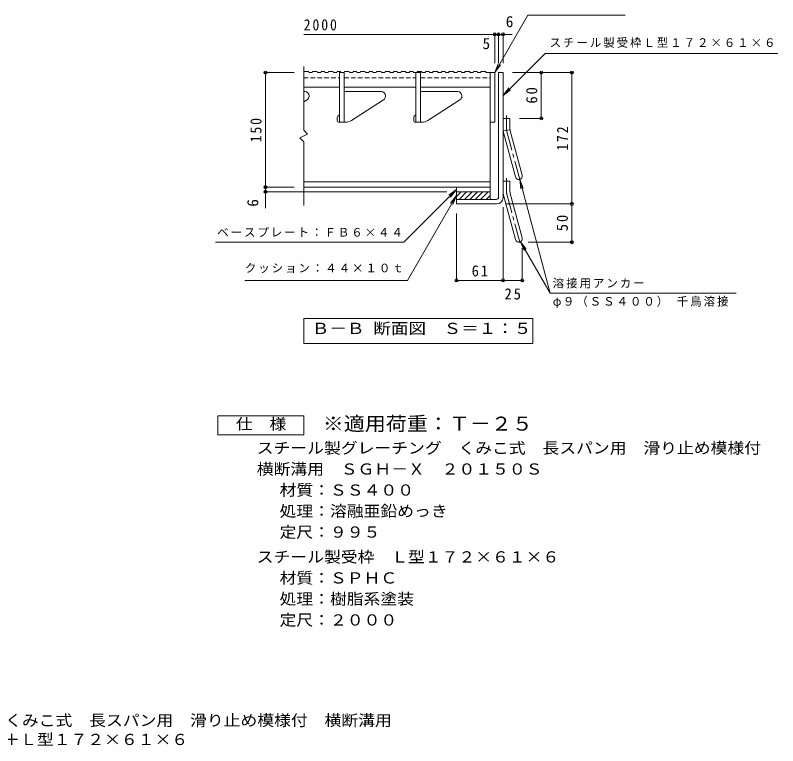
# Model space of a CAD drawing. Units: millimetres on the paper, enlarged 10 times, with parts at other scales. Extents: x -1867 to 2125, y -1939 to 1826.
# Drawn here: x 129 to 2125, y -1939 to -27 of the extents above; entities that cross this region are included whole.
import ezdxf
from ezdxf.enums import TextEntityAlignment as Align

# ---------------------------------------------------------------- set-up
doc = ezdxf.new("R2010")
doc.units = ezdxf.units.MM
doc.header["$LTSCALE"] = 10
doc.header["$PDMODE"] = 32
doc.header["$PDSIZE"] = 8
doc.linetypes.add('CHAIN1', pattern=[8, 5, -1, 1, -1])
doc.linetypes.add('DASHED1', pattern=[1.8, 1.2, -0.6])
for name, color, linetype, lineweight in [('B-1', 2, 'Continuous', 9), ('B-2', 3, 'Continuous', 9), ('B-4', 7, 'Continuous', 9), ('B-A', 3, 'Continuous', 9), ('F-4_F-4ﾚｲﾔ', 2, 'Continuous', 9)]:
    doc.layers.add(name, color=color, linetype=linetype, lineweight=lineweight)
doc.layers.add('B-5', color=7, linetype='Continuous')
doc.layers.add('F-5_F-5ﾚｲﾔ', color=2, linetype='Continuous')
doc.styles.add('ＭＳ ゴシック', font='')
doc.styles.get('ＭＳ ゴシック').set_extended_font_data('MS Gothic')

msp = doc.modelspace()

# ---------------------------------------------------------------- linework, layer by layer
at = {"layer": 'B-1'}
for p, q in [((1394.07, -177.38), (1406.07, -177.38)), ((1394.07, -504.38), (1394.07, -177.38)), ((1406.07, -504.38), (1406.07, -177.38)), ((1406.07, -297.38), (1424.07, -297.38)), ((1424.07, -325.01), (1424.07, -297.38)), ((1406.07, -329.75), (1424.07, -327.38)), ((1407.3, -334.33), (1438.48, -450.71)), ((1424.69, -329.67), (1455.87, -446.05)), ((1406.07, -461.38), (1424.07, -461.38)), ((1424.07, -489.01), (1424.07, -461.38)), ((1284.07, -489.38), (1284.07, -521.38)), ((1284.07, -489.38), (1372.07, -489.38)), ((1284.07, -501.87), (1296.56, -489.38)), ((1290.7, -509.38), (1310.7, -489.38)), ((1304.84, -509.38), (1324.84, -489.38)), ((1318.98, -509.38), (1338.98, -489.38)), ((1333.13, -509.38), (1353.13, -489.38)), ((1347.27, -509.38), (1367.27, -489.38)), ((1361.41, -509.38), (1372.07, -498.72)), ((1372.07, -489.38), (1372.07, -509.38)), ((1407.3, -498.33), (1438.48, -614.71)), ((1424.69, -493.67), (1455.87, -610.05)), ((1389.07, -509.38), (1284.07, -509.38)), ((1389.07, -521.38), (1284.07, -521.38))]:
    msp.add_line(p, q, dxfattribs=at)
at = {"layer": 'B-1', "linetype": 'CHAIN1'}
for p, q in [((1415.07, -325.01), (1415.07, -289.77)), ((1415.99, -332), (1450.92, -462.34)), ((1415.07, -489.01), (1415.07, -453.77)), ((1415.99, -496), (1450.92, -626.33))]:
    msp.add_line(p, q, dxfattribs=at)
at = {"layer": 'B-1'}
for centre, radius, start, end in [((1442.07, -325.01), 36, 180, 195), ((1442.07, -325.01), 18, 180, 195.00002), ((1447.18, -448.38), 9, 195.00014, 14.99991), ((1442.07, -489.01), 36, 180, 195), ((1442.07, -489.01), 18, 180, 195.00002), ((1389.07, -504.38), 5, 270, 0), ((1389.07, -504.38), 17, 270, 0), ((1447.18, -612.38), 9, 195.00014, 14.99991)]:
    msp.add_arc(centre, radius, start, end, dxfattribs=at)
at = {"layer": 'B-1', "linetype": 'CHAIN1'}
for centre in [(1442.07, -325.01), (1442.07, -489.01)]:
    msp.add_arc(centre, 27, 180, 194.99995, dxfattribs=at)
at = {"layer": 'B-2'}
for p, q in [((884.07, -161.38), (884.07, -328.38)), ((978.07, -177.38), (978.07, -307.38)), ((990.07, -177.38), (990.07, -307.38)), ((1178.07, -177.38), (1178.07, -307.38)), ((1190.07, -177.38), (1190.07, -307.38)), ((1372.07, -177.38), (1372.07, -489.38)), ((1384.07, -177.38), (1384.07, -307.38)), ((884.07, -215.38), (978.07, -215.38)), ((990.07, -215.38), (1178.07, -215.38)), ((1190.07, -215.38), (1372.07, -215.38)), ((887.47, -227.38), (884.07, -227.38)), ((898.07, -239.61), (898.07, -237.98)), ((1087.47, -227.38), (990.07, -227.38)), ((1098.07, -239.61), (1098.07, -237.98)), ((1287.47, -227.38), (1190.07, -227.38)), ((1298.07, -239.61), (1298.07, -237.98)), ((893.23, -248.52), (884.07, -254.42)), ((1093.23, -248.52), (1009.5, -302.58)), ((1293.22, -248.52), (1209.5, -302.58)), ((972.07, -295.45), (972.07, -302.38)), ((976.61, -288.85), (973.54, -291.92)), ((1172.07, -295.45), (1172.07, -302.38)), ((1176.61, -288.85), (1173.54, -291.92)), ((977.07, -307.38), (993.23, -307.38)), ((1177.07, -307.38), (1193.23, -307.38)), ((1372.07, -307.38), (1384.07, -307.38)), ((884.07, -358.38), (884.07, -525.38)), ((884.07, -463.38), (1372.07, -463.38)), ((884.07, -477.38), (1372.07, -477.38)), ((1284.07, -477.38), (1284.07, -489.38))]:
    msp.add_line(p, q, dxfattribs=at)
at = {"layer": 'B-2', "linetype": 'DASHED1'}
for p, q in [((884.07, -191.38), (978.07, -191.38)), ((990.07, -191.38), (1178.07, -191.38)), ((1190.07, -191.38), (1372.07, -191.38))]:
    msp.add_line(p, q, dxfattribs=at)
at = {"layer": 'B-2'}
msp.add_lwpolyline([(884.07, -328.38), (894.07, -338.38), (874.07, -348.38), (884.07, -358.38)], dxfattribs=at)
for centre, radius, start, end in [((887.47, -237.98), 10.6, 0, 90), ((1087.47, -237.98), 10.6, 0, 90), ((1287.47, -237.98), 10.6, 0, 90), ((887.47, -239.61), 10.6, 302.85582, 0), ((1087.47, -239.61), 10.6, 302.85582, 0), ((1287.47, -239.61), 10.6, 302.85582, 0), ((977.07, -295.45), 5, 135, 180), ((973.07, -285.31), 5, 315, 0), ((1177.07, -295.45), 5, 135, 180), ((1173.07, -285.31), 5, 315, 0), ((977.07, -302.38), 5, 180, 270), ((993.23, -277.38), 30, 270, 302.85574), ((1177.07, -302.38), 5, 180, 270), ((1193.23, -277.38), 30, 270, 302.85574)]:
    msp.add_arc(centre, radius, start, end, dxfattribs=at)
at = {"layer": 'B-4'}
for p, q in [((884.07, -77.38), (1429.52, -77.38)), ((1384.07, -152.38), (1384.07, -74.38)), ((1394.07, -152.38), (1394.07, -74.38)), ((1406.07, -152.38), (1406.07, -74.38)), ((1406.07, -237.38), (1516.07, -127.38)), ((1516.07, -127.38), (2125.16, -127.38)), ((1384.07, -177.38), (1393.64, -154.29)), ((1384.07, -177.38), (1399.29, -157.55)), ((859.07, -177.38), (781.07, -177.38)), ((784.07, -532.21), (784.07, -177.38)), ((1431.07, -177.38), (1589.07, -177.38)), ((1506.07, -177.38), (1506.07, -297.38)), ((1586.07, -177.38), (1586.07, -621.38)), ((1406.07, -237.38), (1421.29, -217.55)), ((1406.07, -237.38), (1425.91, -222.16)), ((1449.07, -297.38), (1509.07, -297.38)), ((1449.51, -457.08), (1459.07, -480.17)), ((1449.51, -457.08), (1452.77, -481.86)), ((859.07, -477.38), (781.07, -477.38)), ((1259.07, -489.38), (781.07, -489.38)), ((1284.07, -483.38), (1264.24, -498.6)), ((1284.07, -483.38), (1268.86, -503.22)), ((1284.07, -499.38), (1155.9, -721.38)), ((1284.07, -499.38), (1268.86, -519.22)), ((1284.07, -499.38), (1274.51, -522.48)), ((1406.07, -529.38), (1406.07, -724.38)), ((1414.07, -521.38), (1589.07, -521.38)), ((1284.07, -546.38), (1284.07, -724.38)), ((1451.68, -620.18), (1466.9, -640.01)), ((1451.68, -620.18), (1461.25, -643.27)), ((1451.68, -620.18), (1529.18, -754.41)), ((1456.18, -637.38), (1456.18, -724.38)), ((1472.18, -621.38), (1589.07, -621.38)), ((1155.9, -721.38), (729.99, -721.38)), ((1284.07, -721.38), (1456.18, -721.38))]:
    msp.add_line(p, q, dxfattribs=at)
at = {"layer": 'B-4', "color": 2}
for q in [(1484.07, -821.38), (884.07, -886.38)]:
    msp.add_line((1484.07, -886.38), q, dxfattribs=at)
at = {"layer": 'B-4'}
for points in [[(1384.07, -177.38), (1470.68, -27.38), (1725.37, -27.38)], [(1449.51, -457.08), (1529.18, -754.41), (2016.44, -754.41)], [(1284.07, -483.38), (1146.07, -621.38), (653.62, -621.38)]]:
    msp.add_lwpolyline(points, dxfattribs=at)
at = {"layer": 'B-4', "color": 2}
msp.add_lwpolyline([(884.07, -886.38), (884.07, -821.38), (1484.07, -821.38)], dxfattribs=at)
at = {"layer": 'B-4'}
for p in [(1384.07, -77.38), (1394.07, -77.38), (1406.07, -77.38), (784.07, -177.38), (1506.07, -177.38), (1586.07, -177.38), (1506.07, -297.38), (784.07, -477.38), (784.07, -489.38), (1586.07, -521.38), (1586.07, -621.38), (1284.07, -721.38), (1406.07, -721.38), (1456.18, -721.38)]:
    msp.add_point(p, dxfattribs=at)
at = {"layer": 'B-A'}
for p, q in [((884.56, -174.38), (884.07, -175.8)), ((884.56, -174.38), (896.56, -174.38)), ((896.56, -174.38), (897.59, -177.38)), ((897.59, -177.38), (906.09, -177.38)), ((907.12, -174.38), (906.09, -177.38)), ((907.12, -174.38), (919.12, -174.38)), ((919.12, -174.38), (920.15, -177.38)), ((920.15, -177.38), (928.65, -177.38)), ((929.68, -174.38), (928.65, -177.38)), ((929.68, -174.38), (938.68, -174.38)), ((938.68, -174.38), (939.71, -177.38)), ((939.71, -177.38), (947.96, -177.38)), ((948.99, -174.38), (947.96, -177.38)), ((948.99, -174.38), (960.99, -174.38)), ((960.99, -174.38), (962.02, -177.38)), ((962.02, -177.38), (970.52, -177.38)), ((971.55, -174.38), (970.52, -177.38)), ((971.55, -174.38), (980.55, -174.38)), ((978.07, -177.38), (989.83, -177.38)), ((980.55, -174.38), (981.58, -177.38)), ((990.86, -174.38), (989.83, -177.38)), ((990.86, -174.38), (1002.86, -174.38)), ((1002.86, -174.38), (1003.89, -177.38)), ((1003.89, -177.38), (1012.39, -177.38)), ((1013.42, -174.38), (1012.39, -177.38)), ((1013.42, -174.38), (1022.42, -174.38)), ((1022.42, -174.38), (1023.45, -177.38)), ((1023.45, -177.38), (1031.7, -177.38)), ((1032.73, -174.38), (1031.7, -177.38)), ((1032.73, -174.38), (1044.73, -174.38)), ((1044.73, -174.38), (1045.76, -177.38)), ((1045.76, -177.38), (1054.26, -177.38)), ((1055.29, -174.38), (1054.26, -177.38)), ((1055.29, -174.38), (1064.29, -174.38)), ((1064.29, -174.38), (1065.32, -177.38)), ((1065.32, -177.38), (1073.57, -177.38)), ((1074.6, -174.38), (1073.57, -177.38)), ((1074.6, -174.38), (1086.6, -174.38)), ((1086.6, -174.38), (1087.63, -177.38)), ((1087.63, -177.38), (1096.13, -177.38)), ((1097.16, -174.38), (1096.13, -177.38)), ((1097.16, -174.38), (1109.16, -174.38)), ((1109.16, -174.38), (1110.19, -177.38)), ((1110.19, -177.38), (1118.69, -177.38)), ((1119.72, -174.38), (1118.69, -177.38)), ((1119.72, -174.38), (1128.72, -174.38)), ((1128.72, -174.38), (1129.75, -177.38)), ((1129.75, -177.38), (1138, -177.38)), ((1139.03, -174.38), (1138, -177.38)), ((1139.03, -174.38), (1151.03, -174.38)), ((1151.03, -174.38), (1152.06, -177.38)), ((1152.06, -177.38), (1160.56, -177.38)), ((1161.59, -174.38), (1160.56, -177.38)), ((1161.59, -174.38), (1170.59, -174.38)), ((1170.59, -174.38), (1171.62, -177.38)), ((1171.62, -177.38), (1190.07, -177.38)), ((1180.89, -174.38), (1179.86, -177.38)), ((1180.89, -174.38), (1192.89, -174.38)), ((1192.89, -174.38), (1193.93, -177.38)), ((1193.93, -177.38), (1202.42, -177.38)), ((1203.46, -174.38), (1202.42, -177.38)), ((1203.46, -174.38), (1212.46, -174.38)), ((1212.46, -174.38), (1213.49, -177.38)), ((1213.49, -177.38), (1221.73, -177.38)), ((1222.76, -174.38), (1221.73, -177.38)), ((1222.76, -174.38), (1234.76, -174.38)), ((1234.76, -174.38), (1235.79, -177.38)), ((1235.79, -177.38), (1244.29, -177.38)), ((1245.32, -174.38), (1244.29, -177.38)), ((1245.32, -174.38), (1254.32, -174.38)), ((1254.32, -174.38), (1255.35, -177.38)), ((1255.35, -177.38), (1263.6, -177.38)), ((1264.63, -174.38), (1263.6, -177.38)), ((1264.63, -174.38), (1276.63, -174.38)), ((1276.63, -174.38), (1277.66, -177.38)), ((1277.66, -177.38), (1286.16, -177.38)), ((1287.19, -174.38), (1286.16, -177.38)), ((1287.19, -174.38), (1296.19, -174.38)), ((1296.19, -174.38), (1297.22, -177.38)), ((1297.22, -177.38), (1305.47, -177.38)), ((1306.5, -174.38), (1305.47, -177.38)), ((1306.5, -174.38), (1318.5, -174.38)), ((1318.5, -174.38), (1319.53, -177.38)), ((1319.53, -177.38), (1328.03, -177.38)), ((1329.06, -174.38), (1328.03, -177.38)), ((1329.06, -174.38), (1338.06, -174.38)), ((1338.06, -174.38), (1339.09, -177.38)), ((1339.09, -177.38), (1347.34, -177.38)), ((1348.37, -174.38), (1347.34, -177.38)), ((1348.37, -174.38), (1360.37, -174.38)), ((1360.37, -174.38), (1361.4, -177.38)), ((1361.4, -177.38), (1384.07, -177.38))]:
    msp.add_line(p, q, dxfattribs=at)
at = {"layer": 'F-4_F-4ﾚｲﾔ'}
msp.add_lwpolyline([(659.07, -1125.61), (659.07, -1075.61), (884.07, -1075.61), (884.07, -1125.61)], close=True, dxfattribs=at)

# ---------------------------------------------------------------- texts
at = {"layer": 'B-4', "color": 2, "style": 'ＭＳ ゴシック'}
for s, p in [('6', (1413, -67.38)), ('5', (1352.26, -124.72))]:
    msp.add_text(s, height=29.33, dxfattribs=at).set_placement(p, align=Align.BOTTOM_LEFT)
msp.add_text('6', height=29.33, rotation=90, dxfattribs=at).set_placement((774.07, -528.49), align=Align.BOTTOM_LEFT)
at = {"layer": 'B-4', "color": 2, "style": 'ＭＳ ゴシック', "width": 1.15}
msp.add_text('Ｂ－Ｂ 断面図\u3000Ｓ＝１：５', height=29.33, dxfattribs=at).set_placement((905.32, -870.41), align=Align.BOTTOM_LEFT)
at = {"layer": 'B-4', "color": 2, "char_height": 29.33, "attachment_point": 7, "style": 'ＭＳ ゴシック'}
for s, insert in [('\\T1.28;\\W0.9;2000', (884.07, -67.38)), ('\\T1.27;\\W0.95;61', (1323.82, -711.38)), ('\\T1.27;\\W0.95;25', (1409.88, -771.76))]:
    msp.add_mtext(s, dxfattribs=dict(at, insert=insert))
at = {"layer": 'B-4', "color": 2, "char_height": 29.33, "attachment_point": 7, "rotation": 90, "style": 'ＭＳ ゴシック'}
for s, insert in [('\\T1.27;\\W0.95;60', (1496.07, -258.63)), ('\\T1.27;\\W0.9;150', (774.07, -359.88)), ('\\T1.27;\\W0.9;172', (1576.07, -381.88)), ('\\T1.27;\\W0.95;50', (1576.07, -592.63))]:
    msp.add_mtext(s, dxfattribs=dict(at, insert=insert))
at = {"layer": 'B-4', "char_height": 21.99, "attachment_point": 7, "style": 'ＭＳ ゴシック'}
for s, insert in [('\\T1.17;ベースプレート：ＦＢ６×４４', (657.64, -607.72)), ('\\T1.17;クッション：４４×１０ｔ', (729.99, -702.48)), ('\\T1.17;溶接用アンカー', (1536.08, -742.43)), ('\\T1.17;φ９（ＳＳ４００）\\~千鳥溶接', (1536.08, -793.43))]:
    msp.add_mtext(s, dxfattribs=dict(at, insert=insert))
at = {"layer": 'B-5', "insert": (1527.86, -112.71), "char_height": 21.99, "attachment_point": 7, "style": 'ＭＳ ゴシック'}
msp.add_mtext('\\T1.17;スチール製受枠Ｌ型１７２×６１×６', dxfattribs=at)
at = {"layer": 'F-4_F-4ﾚｲﾔ', "style": 'ＭＳ ゴシック', "width": 1.1}
for s, p in [('仕\u3000様', (706.58, -1120.61)), ('材質：ＳＳ４００', (820.88, -1293.53)), ('処理：溶融亜鉛めっき', (820.88, -1348.53)), ('定尺：９９５', (820.88, -1403.53)), ('材質：ＳＰＨＣ', (820.88, -1523.53)), ('処理：樹脂系塗装', (820.88, -1578.53)), ('定尺：２０００', (820.88, -1633.53))]:
    msp.add_text(s, height=29.33, dxfattribs=at).set_placement(p, align=Align.BOTTOM_LEFT)
at = {"layer": 'F-5_F-5ﾚｲﾔ', "color": 3, "style": 'ＭＳ ゴシック', "width": 1.1}
msp.add_text('※適用荷重：Ｔ－２５', height=36.66, dxfattribs=at).set_placement((934.07, -1125.61), align=Align.BOTTOM_LEFT)
at = {"layer": 'F-5_F-5ﾚｲﾔ', "style": 'ＭＳ ゴシック', "width": 1.1}
for s, p in [('スチール製グレーチング\u3000くみこ式\u3000長スパン用\u3000滑り止め模様付', (761.17, -1183.53)), ('横断溝用\u3000ＳＧＨ－Ｘ\u3000２０１５０Ｓ', (761.17, -1238.53)), ('スチール製受枠\u3000Ｌ型１７２×６１×６', (761.17, -1468.53)), ('スチール製グレーチング\u3000くみこ式\u3000長スパン用\u3000滑り止め模様付\u3000横断溝用', (-425.58, -1896.34)), ('ＳＧＨ－Ｘ\u3000２０１５０Ｓ＋Ｌ型１７２×６１×６', (-430.48, -1946.34))]:
    msp.add_text(s, height=29.33, dxfattribs=at).set_placement(p, align=Align.BOTTOM_LEFT)

doc.saveas('drawing.dxf')
